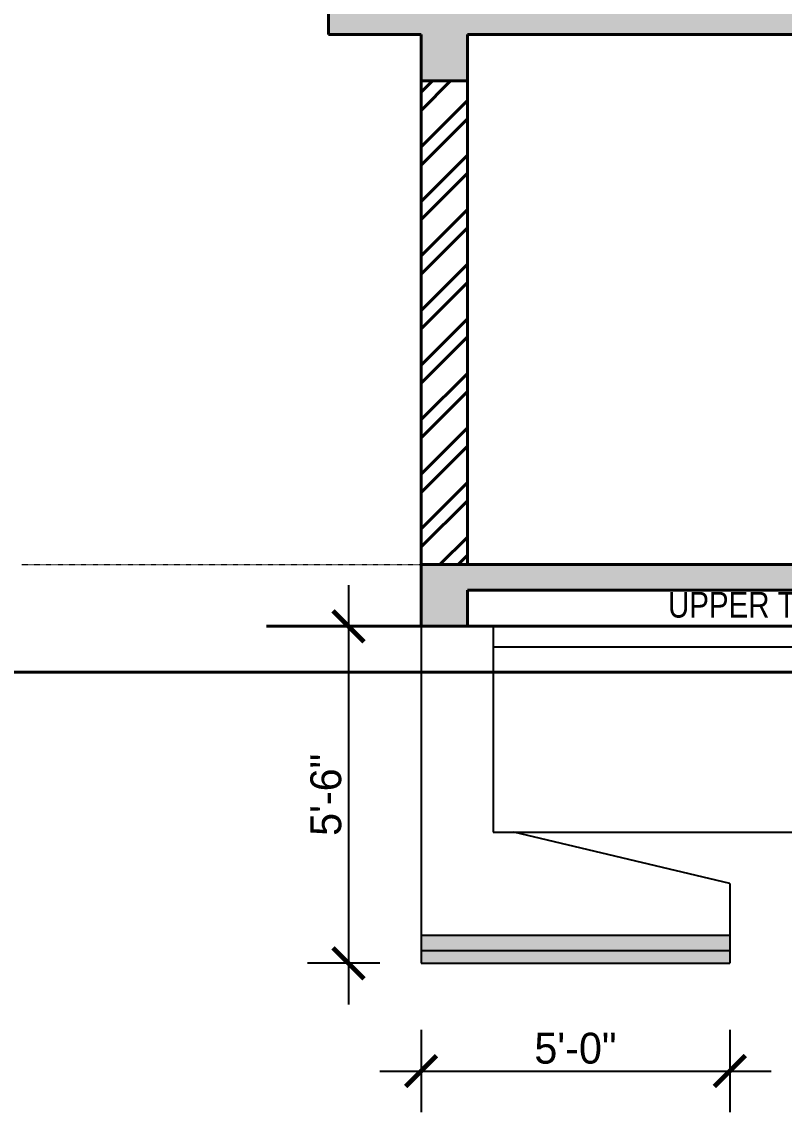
# Model space of a CAD drawing. Header units: inches. Extents: x 141029 to 166402, y -23568 to -18036.
# Drawn here: x 151728.6 to 151876.7, y -22607.5 to -22395.6 of the extents above; entities that cross this region are included whole.
import ezdxf

# ---------------------------------------------------------------- set-up
doc = ezdxf.new("R2010")
doc.units = ezdxf.units.IN
doc.header["$LTSCALE"] = 0.5
doc.header["$MEASUREMENT"] = 0
doc.header["$PDMODE"] = 66
doc.linetypes.add('CENTER', pattern=[2, 1.25, -0.25, 0.25, -0.25])
for name, color, linetype, lineweight in [('Annotate-Bold.w', 187, 'Continuous', 18), ('Annotations-Bold.w', 177, 'Continuous', 13), ('wall', 1, 'Continuous', 40)]:
    doc.layers.add(name, color=color, linetype=linetype, lineweight=lineweight)
doc.styles.add('ARCHITECTURE', font='stylu.ttf')
doc.styles.add('arial', font='arial.ttf')
doc.dimstyles.new('8 SCALE', dxfattribs={"dimscale": 0, "dimtxt": 6, "dimasz": 6, "dimexe": 8, "dimexo": 8, "dimgap": 1.25, "dimtad": 1, "dimdec": 0, "dimzin": 3, "dimdsep": 46, "dimlunit": 4, "dimtxsty": 'ARCHITECTURE', "dimblk": 'ARCHTICK', "dimcen": 8, "dimdle": 8, "dimclrd": 5, "dimclre": 5, "dimclrt": 7, "dimadec": 0, "dimazin": 0, "dimtfac": 0.75, "dimtdec": 0, "dimtix": 1, "dimtmove": 2, "dimatfit": 3, "dimldrblk": 'ARCHTICK', "dimfxl": 8, "dimfxlon": 1, "dimtolj": 1, "dimtzin": 0, "dimlwd": -1, "dimlwe": -1, "dimarcsym": 0})
pattern_1 = [(50, (-3727.9144, -166.056), (7.17260183, -0.62752135), [0.75, -8.25]), (355, (-3727.9144, -166.056), (-1.38751334, 7.52192134), [0.6, -6.6]), (100.4514, (-3727.317, -166.108), (5.78509382, 6.89439542), [0.6374019, -7.01142112]), (46.1842, (-3727.9144, -164.056), (10.6724105, -1.65519014), [1.125, -12.375]), (96.6356, (-3727.025, -164.194), (9.34662706, 9.7411787), [0.9561029, -10.51713]), (351.1842, (-3727.914, -164.056), (9.34661945, 9.741186), [0.9, -9.9]), (21, (-3726.9144, -164.556), (5.96907052, -4.0261889), [0.75, -8.25]), (326, (-3726.9144, -164.556), (2.43315332, 7.25150045), [0.6, -6.6]), (71.4514, (-3726.417, -164.8915), (8.4022263, 3.22530497), [0.6374019, -7.01142112]), (37.5, (-3727.9144, -166.056), (0.121598553, 3.32893854), [0, -6.52, 0, -6.7, 0, -6.625]), (7.5, (-3727.9144, -166.056), (2.630695374, 3.94411712), [0, -3.82, 0, -6.37, 0, -2.525]), (327.5, (-3730.1444, -166.056), (5.33822436, -0.225548717), [0, -2.5, 0, -7.8, 0, -10.35]), (317.5, (-3731.1444, -166.056), (5.8318617, 1.00104982), [0, -3.25, 0, -5.18, 0, -7.35])]

# ---------------------------------------------------------------- blocks, each defined once
blk = doc.blocks.new('_ArchTick')
at = {"color": 0, "linetype": 'ByBlock', "const_width": 0.15}
blk.add_lwpolyline([(-0.5, -0.5), (0.5, 0.5)], dxfattribs=at)
blk = doc.blocks.new('*D382')
at = {"color": 5, "ltscale": 0.5, "transparency": 16777216}
for p, q in [((151806.13, -22591.51), (151806.13, -22607.51)), ((151866.13, -22591.51), (151866.13, -22607.51)), ((151798.13, -22599.51), (151874.13, -22599.51))]:
    blk.add_line(p, q, dxfattribs=at)
at = {"layer": 'Defpoints', "color": 0, "ltscale": 0.5, "transparency": 16777216}
for p in [(151806.13, -22578.57), (151866.13, -22578.57), (151866.13, -22599.51)]:
    blk.add_point(p, dxfattribs=at)
at = {"color": 5, "ltscale": 0.5, "transparency": 16777216, "xscale": 6, "yscale": 6, "zscale": 6, "rotation": 180}
blk.add_blockref('_ArchTick', (151806.13, -22599.51), dxfattribs=at)
at = {"color": 5, "ltscale": 0.5, "transparency": 16777216, "xscale": 6, "yscale": 6, "zscale": 6}
blk.add_blockref('_ArchTick', (151866.13, -22599.51), dxfattribs=at)
at = {"color": 7, "ltscale": 0.5, "transparency": 16777216, "insert": (151836.13, -22595.11), "char_height": 6, "attachment_point": 5, "style": 'ARCHITECTURE'}
blk.add_mtext('\\A1;5\'-0"', dxfattribs=at)
blk = doc.blocks.new('*D383')
at = {"color": 5, "ltscale": 0.5, "transparency": 16777216}
for p, q in [((151792.04, -22505.07), (151792.04, -22586.57)), ((151798.13, -22513.07), (151784.04, -22513.07)), ((151798.13, -22578.57), (151784.04, -22578.57))]:
    blk.add_line(p, q, dxfattribs=at)
at = {"layer": 'Defpoints', "color": 0, "ltscale": 0.5, "transparency": 16777216}
for p in [(151806.13, -22513.07), (151792.04, -22578.57), (151806.13, -22578.57)]:
    blk.add_point(p, dxfattribs=at)
at = {"color": 5, "ltscale": 0.5, "transparency": 16777216, "xscale": 6, "yscale": 6, "zscale": 6}
for p, rotation in [((151792.04, -22513.07), 90), ((151792.04, -22578.57), 270)]:
    blk.add_blockref('_ArchTick', p, dxfattribs=dict(at, rotation=rotation))
at = {"color": 7, "ltscale": 0.5, "transparency": 16777216, "insert": (151787.66, -22545.82), "char_height": 6, "attachment_point": 5, "rotation": 90, "style": 'ARCHITECTURE'}
blk.add_mtext('\\A1;5\'-6"', dxfattribs=at)

msp = doc.modelspace()

# ---------------------------------------------------------------- hatches: boundary and pattern name
at = {"layer": 'Annotations-Bold.w', "linetype": 'CENTER', "ltscale": 0.3}
h = msp.add_hatch(dxfattribs=at)
h.set_pattern_fill('AR-CONC', color=0, style=0)
h.set_pattern_definition(pattern_1)
h.paths.add_polyline_path([(151788.13, -22393.07), (151788.13, -22398.07), (151806.13, -22398.07), (151806.13, -22407.07), (151815.13, -22407.07), (151815.13, -22398.07), (151937.13, -22398.07), (151937.13, -22407.07), (151946.13, -22407.07), (151946.13, -22398.07), (151969.27, -22398.07), (152025.13, -22437.18), (152025.13, -22431.07), (152025.13, -22424.07), (152015.13, -22424.07), (152015.13, -22417.07), (152005.13, -22417.07), (152005.13, -22410.07), (151995.13, -22410.07), (151995.13, -22403.07), (151985.13, -22403.07), (151985.13, -22393.07)])
h = msp.add_hatch(dxfattribs=at)
h.set_pattern_fill('AR-CONC', color=0, style=0)
h.set_pattern_definition(pattern_1)
h.paths.add_polyline_path([(151937.13, -22506.07), (151937.13, -22513.07), (151946.13, -22513.07), (151946.13, -22506.07), (152065.13, -22506.07), (152065.13, -22513.07), (152074.13, -22513.07), (152074.13, -22501.07), (151806.13, -22501.07), (151806.13, -22513.07), (151815.13, -22513.07), (151815.13, -22506.07)])
h = msp.add_hatch(dxfattribs=at)
h.set_pattern_fill('AR-CONC', color=0, style=0)
h.set_pattern_definition(pattern_1)
h.paths.add_polyline_path([(151897.13, -22573.07), (151897.13, -22576.07), (151981.13, -22576.07), (151981.13, -22573.07)])
h.paths.add_polyline_path([(152014.13, -22573.07), (152014.13, -22576.07), (152074.13, -22576.07), (152074.13, -22573.07)])
h.paths.add_polyline_path([(151866.13, -22576.07), (151866.13, -22573.07), (151806.13, -22573.07), (151806.13, -22576.07)])
at = {"layer": 'wall'}
h = msp.add_hatch(dxfattribs=at)
h.set_pattern_fill('ANSI32', color=256, scale=20, style=0)
h.set_pattern_definition([(45, (-3727.9144, -166.056), (-5.30330086, 5.30330086), []), (45, (-3724.379, -166.056), (-5.30330086, 5.30330086), [])])
h.paths.add_polyline_path([(151806.13, -22501.07), (151815.13, -22501.07), (151815.13, -22407.07), (151806.13, -22407.07)])
h = msp.add_hatch(dxfattribs=at)
h.set_pattern_fill('AR-B816', color=256, scale=0.1, style=0)
h.set_pattern_definition([(0, (-3727.91445, -166.05596), (0, 0.8), []), (90, (-3727.91445, -166.05596), (-0.8, 0.8), [0.8, -0.8])])
h.paths.add_polyline_path([(151866.13, -22576.07), (151806.13, -22576.07), (151806.13, -22578.57), (151866.13, -22578.57)])
h.paths.add_polyline_path([(151981.13, -22576.07), (151897.13, -22576.07), (151897.13, -22578.57), (151981.13, -22578.57)])
h.paths.add_polyline_path([(152074.13, -22576.07), (152014.13, -22576.07), (152014.13, -22578.57), (152074.13, -22578.57)])

# ---------------------------------------------------------------- linework, layer by layer
at = {"ltscale": 0.5}
for p, q in [((151806.13, -22513.07), (151806.13, -22578.57)), ((151820.13, -22513.07), (151820.13, -22553.07)), ((151820.13, -22513.07), (151932.13, -22513.07)), ((151820.13, -22517.07), (151932.13, -22517.07)), ((151820.13, -22553.07), (151824.13, -22553.07)), ((151820.13, -22553.07), (151932.13, -22553.07)), ((151866.13, -22563.07), (151824.13, -22553.07)), ((151866.13, -22563.07), (151866.13, -22573.07)), ((151806.13, -22573.07), (151866.13, -22573.07)), ((151866.13, -22573.07), (151866.13, -22578.57)), ((151806.13, -22576.07), (151866.13, -22576.07)), ((151806.13, -22578.57), (151866.13, -22578.57)), ((151806.13, -22578.57), (151866.13, -22578.57))]:
    msp.add_line(p, q, dxfattribs=at)
at = {"layer": 'Annotate-Bold.w', "linetype": 'CENTER', "ltscale": 0.01}
msp.add_line((151728.56, -22501.07), (152117.32, -22501.07), dxfattribs=at)
at = {"layer": 'wall'}
for p, q in [((151788.13, -22398.07), (151788.13, -22393.07)), ((151788.13, -22398.07), (151806.13, -22398.07)), ((151806.13, -22513.07), (151806.13, -22398.07)), ((151815.13, -22399.07), (151815.13, -22398.07)), ((151815.13, -22398.07), (151937.13, -22398.07)), ((151815.13, -22501.07), (151815.13, -22398.07)), ((151806.13, -22407.07), (151815.13, -22407.07)), ((151806.13, -22501.07), (152074.13, -22501.07)), ((151815.13, -22513.07), (151815.13, -22506.07)), ((151815.13, -22506.07), (151937.13, -22506.07)), ((151776.13, -22513.07), (152105.65, -22513.07)), ((151805.74, -22513.07), (152074.13, -22513.07))]:
    msp.add_line(p, q, dxfattribs=at)
msp.add_xline((165204.7, -22521.97), (1, 0), dxfattribs=at)

# ---------------------------------------------------------------- texts
at = {"layer": 'Annotate-Bold.w', "ltscale": 0.005, "insert": (151878.14, -22506.38), "char_height": 5, "width": 82.6277, "attachment_point": 2, "style": 'arial'}
msp.add_mtext('\\A1;{\\fArial Narrow|b0|i0|c0|p34;UPPER TIE BEAM}', dxfattribs=at)

# ---------------------------------------------------------------- dimensions: what is measured, and where the dimension line sits
at = {"ltscale": 0.5}
dim = msp.add_linear_dim(base=(151792.03585449, -22578.57255749), p1=(151806.13068966, -22513.07255749), p2=(151806.13068966, -22578.57255749), angle=90, dimstyle='8 SCALE', override={"dimscale": 1}, dxfattribs=at)
dim.commit()
dim.dimension.update_dxf_attribs({"geometry": '*D383', "text_midpoint": (151787.65627909, -22545.82255749)})
dim = msp.add_linear_dim(base=(151866.13, -22599.51), p1=(151806.13, -22578.57), p2=(151866.13, -22578.57), dimstyle='8 SCALE', override={"dimscale": 1}, dxfattribs=at)
dim.commit()
dim.dimension.update_dxf_attribs({"geometry": '*D382', "text_midpoint": (151836.13, -22595.11)})

doc.saveas('drawing.dxf')
